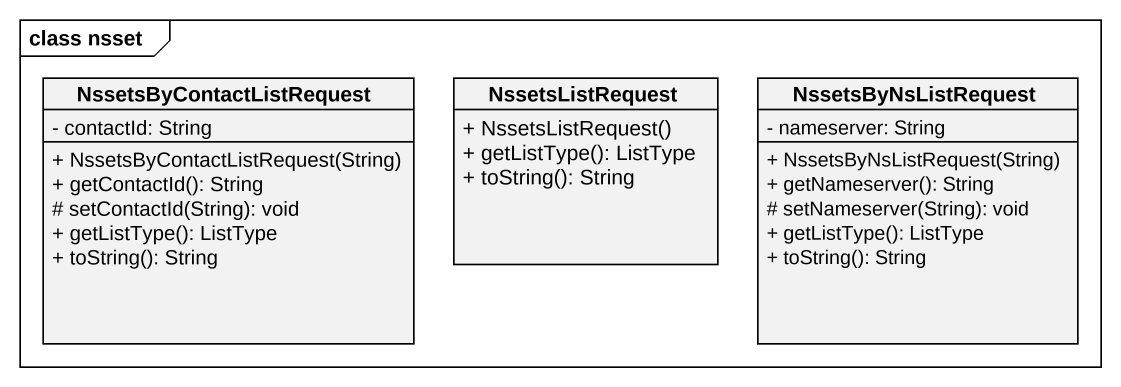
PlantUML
@startuml
mainframe class nsset
hide circle
hide empty members
skinparam classAttributeIconSize 0
class NssetsByContactListRequest {
  - contactId: String
  + NssetsByContactListRequest(String)
  + getContactId(): String
  # setContactId(String): void
  + getListType(): ListType
  + toString(): String
}
class NssetsListRequest {
  + NssetsListRequest()
  + getListType(): ListType
  + toString(): String
}
class NssetsByNsListRequest {
  - nameserver: String
  + NssetsByNsListRequest(String)
  + getNameserver(): String
  # setNameserver(String): void
  + getListType(): ListType
  + toString(): String
}
@enduml
